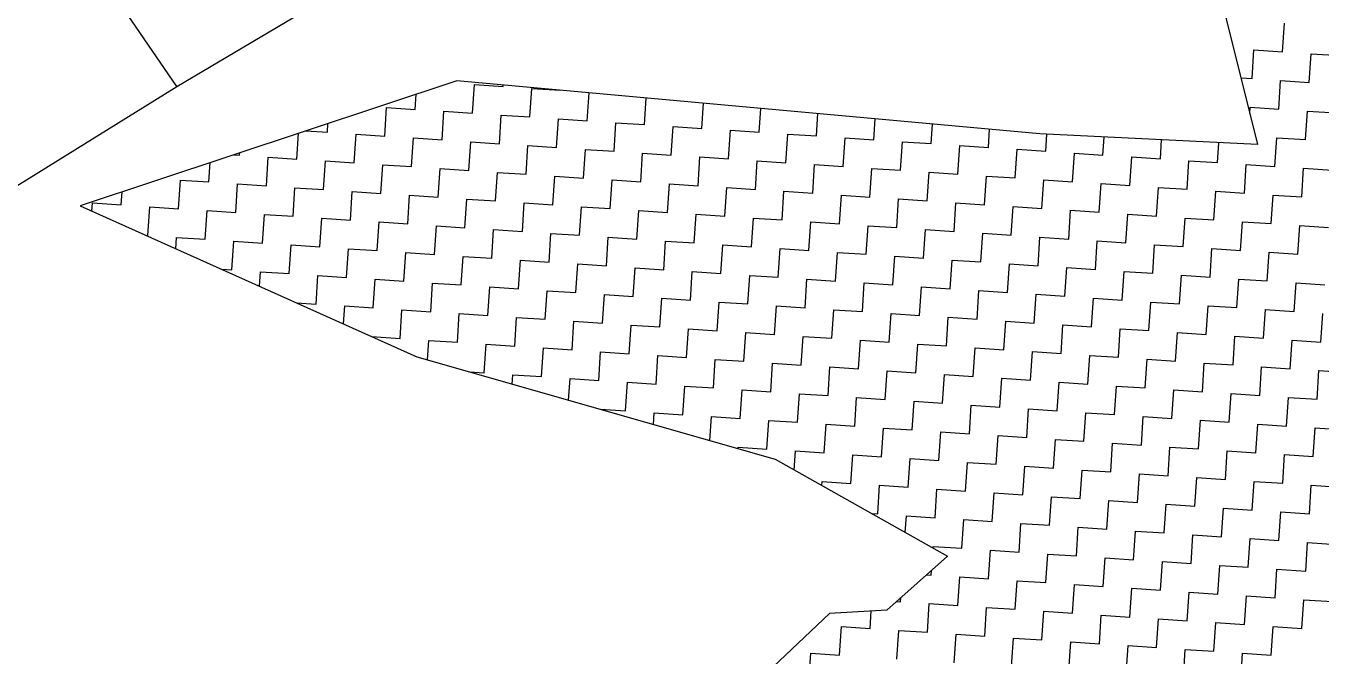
# Model space of a CAD drawing. Header units: metres. Extents: x 286068 to 287358, y 2005630 to 2007098.
# Drawn here: x 286765 to 286911.5, y 2006169.2 to 2006240.5 of the extents above; entities that cross this region are included whole.
import ezdxf

# ---------------------------------------------------------------- set-up
doc = ezdxf.new("R2010")
doc.units = ezdxf.units.M
doc.layers.add('POLY_HATCH', color=12, linetype='Continuous')
doc.layers.add('POLY_PARCEL', color=6, linetype='Continuous')

msp = doc.modelspace()

# ---------------------------------------------------------------- linework, layer by layer
at = {"layer": 'POLY_HATCH'}
for p, q in [((286894.72, 2006265.75), (286904.3, 2006227.1)), ((286813.72, 2006234.32), (286771.1, 2006220.16)), ((286879.69, 2006228.32), (286813.72, 2006234.32)), ((286904.3, 2006227.1), (286879.69, 2006228.32)), ((286771.1, 2006220.16), (286809.22, 2006203.07)), ((286809.22, 2006203.07), (286849.73, 2006191.49)), ((286849.73, 2006191.49), (286869.23, 2006180.49)), ((286869.23, 2006180.49), (286862.38, 2006174.41)), ((286855.88, 2006174.03), (286845.51, 2006164.2)), ((286862.38, 2006174.41), (286855.88, 2006174.03))]:
    msp.add_line(p, q, dxfattribs=at)
at = {"layer": 'POLY_HATCH', "linetype": 'Continuous'}
for p, q in [((286907.15, 2006237.6), (286907.36, 2006240.84)), ((286903.69, 2006234.57), (286903.9, 2006237.82)), ((286903.9, 2006237.82), (286907.15, 2006237.6)), ((286910.17, 2006234.14), (286910.39, 2006237.39)), ((286910.39, 2006237.39), (286913.63, 2006237.17)), ((286815.51, 2006230.66), (286815.73, 2006233.9)), ((286815.73, 2006233.9), (286818.97, 2006233.69)), ((286902.42, 2006234.66), (286903.69, 2006234.57)), ((286906.72, 2006231.12), (286906.93, 2006234.36)), ((286906.93, 2006234.36), (286910.17, 2006234.14)), ((286809.03, 2006231.09), (286809.14, 2006232.8)), ((286818.97, 2006233.69), (286818.98, 2006233.84)), ((286822, 2006230.23), (286822.21, 2006233.47)), ((286822.21, 2006233.47), (286825.45, 2006233.25)), ((286825.45, 2006233.25), (286825.45, 2006233.26)), ((286828.48, 2006229.8), (286828.69, 2006232.96)), ((286805.57, 2006228.06), (286805.79, 2006231.3)), ((286805.79, 2006231.3), (286809.03, 2006231.09)), ((286834.96, 2006229.37), (286835.16, 2006232.37)), ((286841.45, 2006228.94), (286841.64, 2006231.78)), ((286847.93, 2006228.51), (286848.11, 2006231.2)), ((286903.43, 2006230.61), (286903.47, 2006231.33)), ((286903.47, 2006231.33), (286906.72, 2006231.12)), ((286799.09, 2006228.49), (286799.15, 2006229.48)), ((286812.06, 2006227.63), (286812.27, 2006230.87)), ((286812.27, 2006230.87), (286815.51, 2006230.66)), ((286818.54, 2006227.2), (286818.76, 2006230.44)), ((286818.76, 2006230.44), (286822, 2006230.23)), ((286825.02, 2006226.77), (286825.24, 2006230.01)), ((286825.24, 2006230.01), (286828.48, 2006229.8)), ((286831.51, 2006226.34), (286831.72, 2006229.58)), ((286831.72, 2006229.58), (286834.96, 2006229.37)), ((286854.42, 2006228.08), (286854.58, 2006230.61)), ((286860.9, 2006227.65), (286861.06, 2006230.02)), ((286909.74, 2006227.66), (286909.96, 2006230.9)), ((286909.96, 2006230.9), (286913.2, 2006230.69)), ((286795.63, 2006225.47), (286795.83, 2006228.38)), ((286796.66, 2006228.65), (286799.09, 2006228.49)), ((286802.12, 2006225.04), (286802.33, 2006228.28)), ((286802.33, 2006228.28), (286805.57, 2006228.06)), ((286837.99, 2006225.91), (286838.21, 2006229.15)), ((286838.21, 2006229.15), (286841.45, 2006228.94)), ((286844.47, 2006225.48), (286844.69, 2006228.72)), ((286844.69, 2006228.72), (286847.93, 2006228.51)), ((286850.96, 2006225.05), (286851.17, 2006228.29)), ((286851.17, 2006228.29), (286854.42, 2006228.08)), ((286867.38, 2006227.22), (286867.53, 2006229.43)), ((286873.87, 2006226.78), (286874, 2006228.84)), ((286880.35, 2006226.35), (286880.48, 2006228.29)), ((286808.6, 2006224.61), (286808.81, 2006227.85)), ((286808.81, 2006227.85), (286812.06, 2006227.63)), ((286815.08, 2006224.17), (286815.3, 2006227.42)), ((286815.3, 2006227.42), (286818.54, 2006227.2)), ((286821.57, 2006223.74), (286821.78, 2006226.99)), ((286821.78, 2006226.99), (286825.02, 2006226.77)), ((286828.05, 2006223.31), (286828.27, 2006226.56)), ((286828.27, 2006226.56), (286831.51, 2006226.34)), ((286857.44, 2006224.62), (286857.66, 2006227.86)), ((286857.66, 2006227.86), (286860.9, 2006227.65)), ((286863.93, 2006224.19), (286864.14, 2006227.43)), ((286864.14, 2006227.43), (286867.38, 2006227.22)), ((286870.41, 2006223.76), (286870.62, 2006227)), ((286870.62, 2006227), (286873.87, 2006226.78)), ((286876.89, 2006223.33), (286877.11, 2006226.57)), ((286877.11, 2006226.57), (286880.35, 2006226.35)), ((286886.83, 2006225.92), (286886.97, 2006227.96)), ((286893.32, 2006225.49), (286893.46, 2006227.64)), ((286899.8, 2006225.06), (286899.95, 2006227.31)), ((286906.28, 2006224.63), (286906.5, 2006227.87)), ((286906.5, 2006227.87), (286909.74, 2006227.66)), ((286788.49, 2006225.94), (286789.15, 2006225.9)), ((286789.15, 2006225.9), (286789.17, 2006226.17)), ((286792.18, 2006222.44), (286792.39, 2006225.68)), ((286792.39, 2006225.68), (286795.63, 2006225.47)), ((286798.66, 2006222.01), (286798.87, 2006225.25)), ((286798.87, 2006225.25), (286802.12, 2006225.04)), ((286834.53, 2006222.88), (286834.75, 2006226.13)), ((286834.75, 2006226.13), (286837.99, 2006225.91)), ((286841.02, 2006222.45), (286841.23, 2006225.7)), ((286841.23, 2006225.7), (286844.47, 2006225.48)), ((286847.5, 2006222.02), (286847.72, 2006225.26)), ((286847.72, 2006225.26), (286850.96, 2006225.05)), ((286883.38, 2006222.9), (286883.59, 2006226.14)), ((286883.59, 2006226.14), (286886.83, 2006225.92)), ((286889.86, 2006222.47), (286890.08, 2006225.71)), ((286890.08, 2006225.71), (286893.32, 2006225.49)), ((286896.34, 2006222.04), (286896.56, 2006225.28)), ((286896.56, 2006225.28), (286899.8, 2006225.06)), ((286785.69, 2006222.87), (286785.84, 2006225.06)), ((286805.14, 2006221.58), (286805.36, 2006224.82)), ((286805.36, 2006224.82), (286808.6, 2006224.61)), ((286811.63, 2006221.15), (286811.84, 2006224.39)), ((286811.84, 2006224.39), (286815.08, 2006224.17)), ((286818.11, 2006220.72), (286818.33, 2006223.96)), ((286818.33, 2006223.96), (286821.57, 2006223.74)), ((286853.99, 2006221.59), (286854.2, 2006224.83)), ((286854.2, 2006224.83), (286857.44, 2006224.62)), ((286860.47, 2006221.16), (286860.68, 2006224.4)), ((286860.68, 2006224.4), (286863.93, 2006224.19)), ((286866.95, 2006220.73), (286867.17, 2006223.97)), ((286867.17, 2006223.97), (286870.41, 2006223.76)), ((286902.83, 2006221.61), (286903.04, 2006224.85)), ((286903.04, 2006224.85), (286906.28, 2006224.63)), ((286909.31, 2006221.18), (286909.53, 2006224.42)), ((286909.53, 2006224.42), (286912.77, 2006224.2)), ((286782.23, 2006219.84), (286782.45, 2006223.09)), ((286782.45, 2006223.09), (286785.69, 2006222.87)), ((286788.72, 2006219.41), (286788.93, 2006222.65)), ((286788.93, 2006222.65), (286792.18, 2006222.44)), ((286795.2, 2006218.98), (286795.42, 2006222.22)), ((286795.42, 2006222.22), (286798.66, 2006222.01)), ((286824.59, 2006220.29), (286824.81, 2006223.53)), ((286824.81, 2006223.53), (286828.05, 2006223.31)), ((286831.08, 2006219.86), (286831.29, 2006223.1)), ((286831.29, 2006223.1), (286834.53, 2006222.88)), ((286837.56, 2006219.43), (286837.78, 2006222.67)), ((286837.78, 2006222.67), (286841.02, 2006222.45)), ((286844.04, 2006219), (286844.26, 2006222.24)), ((286844.26, 2006222.24), (286847.5, 2006222.02)), ((286873.44, 2006220.3), (286873.65, 2006223.54)), ((286873.65, 2006223.54), (286876.89, 2006223.33)), ((286879.92, 2006219.87), (286880.14, 2006223.11)), ((286880.14, 2006223.11), (286883.38, 2006222.9)), ((286886.4, 2006219.44), (286886.62, 2006222.68)), ((286886.62, 2006222.68), (286889.86, 2006222.47)), ((286892.89, 2006219.01), (286893.1, 2006222.25)), ((286893.1, 2006222.25), (286896.34, 2006222.04)), ((286775.75, 2006220.27), (286775.85, 2006221.74)), ((286801.69, 2006218.55), (286801.9, 2006221.79)), ((286801.9, 2006221.79), (286805.14, 2006221.58)), ((286808.17, 2006218.12), (286808.38, 2006221.36)), ((286808.38, 2006221.36), (286811.63, 2006221.15)), ((286814.65, 2006217.69), (286814.87, 2006220.93)), ((286814.87, 2006220.93), (286818.11, 2006220.72)), ((286850.53, 2006218.57), (286850.74, 2006221.81)), ((286850.74, 2006221.81), (286853.99, 2006221.59)), ((286857.01, 2006218.14), (286857.23, 2006221.38)), ((286857.23, 2006221.38), (286860.47, 2006221.16)), ((286863.5, 2006217.71), (286863.71, 2006220.95)), ((286863.71, 2006220.95), (286866.95, 2006220.73)), ((286899.37, 2006218.58), (286899.59, 2006221.82)), ((286899.59, 2006221.82), (286902.83, 2006221.61)), ((286905.85, 2006218.15), (286906.07, 2006221.39)), ((286906.07, 2006221.39), (286909.31, 2006221.18)), ((286772.45, 2006219.56), (286772.51, 2006220.49)), ((286772.51, 2006220.49), (286775.75, 2006220.27)), ((286778.78, 2006216.82), (286778.99, 2006220.06)), ((286778.99, 2006220.06), (286782.23, 2006219.84)), ((286785.26, 2006216.39), (286785.48, 2006219.63)), ((286785.48, 2006219.63), (286788.72, 2006219.41)), ((286821.14, 2006217.26), (286821.35, 2006220.5)), ((286821.35, 2006220.5), (286824.59, 2006220.29)), ((286827.62, 2006216.83), (286827.84, 2006220.07)), ((286827.84, 2006220.07), (286831.08, 2006219.86)), ((286834.1, 2006216.4), (286834.32, 2006219.64)), ((286834.32, 2006219.64), (286837.56, 2006219.43)), ((286869.98, 2006217.27), (286870.19, 2006220.52)), ((286870.19, 2006220.52), (286873.44, 2006220.3)), ((286876.46, 2006216.84), (286876.68, 2006220.09)), ((286876.68, 2006220.09), (286879.92, 2006219.87)), ((286882.95, 2006216.41), (286883.16, 2006219.66)), ((286883.16, 2006219.66), (286886.4, 2006219.44)), ((286791.74, 2006215.96), (286791.96, 2006219.2)), ((286791.96, 2006219.2), (286795.2, 2006218.98)), ((286798.23, 2006215.53), (286798.44, 2006218.77)), ((286798.44, 2006218.77), (286801.69, 2006218.55)), ((286804.71, 2006215.1), (286804.93, 2006218.34)), ((286804.93, 2006218.34), (286808.17, 2006218.12)), ((286811.2, 2006214.66), (286811.41, 2006217.91)), ((286811.41, 2006217.91), (286814.65, 2006217.69)), ((286840.59, 2006215.97), (286840.8, 2006219.21)), ((286840.8, 2006219.21), (286844.04, 2006219)), ((286847.07, 2006215.54), (286847.29, 2006218.78)), ((286847.29, 2006218.78), (286850.53, 2006218.57)), ((286853.55, 2006215.11), (286853.77, 2006218.35)), ((286853.77, 2006218.35), (286857.01, 2006218.14)), ((286860.04, 2006214.68), (286860.25, 2006217.92)), ((286860.25, 2006217.92), (286863.5, 2006217.71)), ((286889.43, 2006215.98), (286889.65, 2006219.23)), ((286889.65, 2006219.23), (286892.89, 2006219.01)), ((286895.91, 2006215.55), (286896.13, 2006218.79)), ((286896.13, 2006218.79), (286899.37, 2006218.58)), ((286902.4, 2006215.12), (286902.61, 2006218.36)), ((286902.61, 2006218.36), (286905.85, 2006218.15)), ((286908.88, 2006214.69), (286909.1, 2006217.93)), ((286909.1, 2006217.93), (286912.34, 2006217.72)), ((286778.53, 2006216.83), (286778.78, 2006216.82)), ((286781.93, 2006215.31), (286782.02, 2006216.6)), ((286782.02, 2006216.6), (286785.26, 2006216.39)), ((286817.68, 2006214.23), (286817.89, 2006217.48)), ((286817.89, 2006217.48), (286821.14, 2006217.26)), ((286824.16, 2006213.8), (286824.38, 2006217.05)), ((286824.38, 2006217.05), (286827.62, 2006216.83)), ((286830.65, 2006213.37), (286830.86, 2006216.62)), ((286830.86, 2006216.62), (286834.1, 2006216.4)), ((286866.52, 2006214.25), (286866.74, 2006217.49)), ((286866.74, 2006217.49), (286869.98, 2006217.27)), ((286873.01, 2006213.82), (286873.22, 2006217.06)), ((286873.22, 2006217.06), (286876.46, 2006216.84)), ((286879.49, 2006213.39), (286879.7, 2006216.63)), ((286879.7, 2006216.63), (286882.95, 2006216.41)), ((286788.29, 2006212.93), (286788.5, 2006216.17)), ((286788.5, 2006216.17), (286791.74, 2006215.96)), ((286794.77, 2006212.5), (286794.99, 2006215.74)), ((286794.99, 2006215.74), (286798.23, 2006215.53)), ((286801.26, 2006212.07), (286801.47, 2006215.31)), ((286801.47, 2006215.31), (286804.71, 2006215.1)), ((286807.74, 2006211.64), (286807.95, 2006214.88)), ((286807.95, 2006214.88), (286811.2, 2006214.66)), ((286837.13, 2006212.94), (286837.35, 2006216.18)), ((286837.35, 2006216.18), (286840.59, 2006215.97)), ((286843.61, 2006212.51), (286843.83, 2006215.75)), ((286843.83, 2006215.75), (286847.07, 2006215.54)), ((286850.1, 2006212.08), (286850.31, 2006215.32)), ((286850.31, 2006215.32), (286853.55, 2006215.11)), ((286856.58, 2006211.65), (286856.8, 2006214.89)), ((286856.8, 2006214.89), (286860.04, 2006214.68)), ((286885.97, 2006212.96), (286886.19, 2006216.2)), ((286886.19, 2006216.2), (286889.43, 2006215.98)), ((286892.46, 2006212.53), (286892.67, 2006215.77)), ((286892.67, 2006215.77), (286895.91, 2006215.55)), ((286898.94, 2006212.1), (286899.16, 2006215.34)), ((286899.16, 2006215.34), (286902.4, 2006215.12)), ((286905.42, 2006211.67), (286905.64, 2006214.91)), ((286905.64, 2006214.91), (286908.88, 2006214.69)), ((286814.22, 2006211.21), (286814.44, 2006214.45)), ((286814.44, 2006214.45), (286817.68, 2006214.23)), ((286820.71, 2006210.78), (286820.92, 2006214.02)), ((286820.92, 2006214.02), (286824.16, 2006213.8)), ((286827.19, 2006210.35), (286827.4, 2006213.59)), ((286827.4, 2006213.59), (286830.65, 2006213.37)), ((286863.07, 2006211.22), (286863.28, 2006214.46)), ((286863.28, 2006214.46), (286866.52, 2006214.25)), ((286869.55, 2006210.79), (286869.76, 2006214.03)), ((286869.76, 2006214.03), (286873.01, 2006213.82)), ((286876.03, 2006210.36), (286876.25, 2006213.6)), ((286876.25, 2006213.6), (286879.49, 2006213.39)), ((286787.06, 2006213.01), (286788.29, 2006212.93)), ((286791.42, 2006211.06), (286791.53, 2006212.71)), ((286791.53, 2006212.71), (286794.77, 2006212.5)), ((286797.8, 2006209.04), (286798.01, 2006212.28)), ((286798.01, 2006212.28), (286801.26, 2006212.07)), ((286833.67, 2006209.92), (286833.89, 2006213.16)), ((286833.89, 2006213.16), (286837.13, 2006212.94)), ((286840.16, 2006209.49), (286840.37, 2006212.73)), ((286840.37, 2006212.73), (286843.61, 2006212.51)), ((286846.64, 2006209.06), (286846.86, 2006212.3)), ((286846.86, 2006212.3), (286850.1, 2006212.08)), ((286882.52, 2006209.93), (286882.73, 2006213.17)), ((286882.73, 2006213.17), (286885.97, 2006212.96)), ((286889, 2006209.5), (286889.21, 2006212.74)), ((286889.21, 2006212.74), (286892.46, 2006212.53)), ((286895.48, 2006209.07), (286895.7, 2006212.31)), ((286895.7, 2006212.31), (286898.94, 2006212.1)), ((286804.28, 2006208.61), (286804.5, 2006211.85)), ((286804.5, 2006211.85), (286807.74, 2006211.64)), ((286810.77, 2006208.18), (286810.98, 2006211.42)), ((286810.98, 2006211.42), (286814.22, 2006211.21)), ((286817.25, 2006207.75), (286817.46, 2006210.99)), ((286817.46, 2006210.99), (286820.71, 2006210.78)), ((286823.73, 2006207.32), (286823.95, 2006210.56)), ((286823.95, 2006210.56), (286827.19, 2006210.35)), ((286853.12, 2006208.63), (286853.34, 2006211.87)), ((286853.34, 2006211.87), (286856.58, 2006211.65)), ((286859.61, 2006208.19), (286859.82, 2006211.44)), ((286859.82, 2006211.44), (286863.07, 2006211.22)), ((286866.09, 2006207.76), (286866.31, 2006211.01)), ((286866.31, 2006211.01), (286869.55, 2006210.79)), ((286872.58, 2006207.33), (286872.79, 2006210.58)), ((286872.79, 2006210.58), (286876.03, 2006210.36)), ((286901.97, 2006208.64), (286902.18, 2006211.88)), ((286902.18, 2006211.88), (286905.42, 2006211.67)), ((286908.45, 2006208.21), (286908.67, 2006211.45)), ((286908.67, 2006211.45), (286911.91, 2006211.24)), ((286795.58, 2006209.19), (286797.8, 2006209.04)), ((286830.22, 2006206.89), (286830.43, 2006210.13)), ((286830.43, 2006210.13), (286833.67, 2006209.92)), ((286836.7, 2006206.46), (286836.92, 2006209.7)), ((286836.92, 2006209.7), (286840.16, 2006209.49)), ((286843.18, 2006206.03), (286843.4, 2006209.27)), ((286843.4, 2006209.27), (286846.64, 2006209.06)), ((286879.06, 2006206.9), (286879.27, 2006210.15)), ((286879.27, 2006210.15), (286882.52, 2006209.93)), ((286885.54, 2006206.47), (286885.76, 2006209.71)), ((286885.76, 2006209.71), (286889, 2006209.5)), ((286892.03, 2006206.04), (286892.24, 2006209.28)), ((286892.24, 2006209.28), (286895.48, 2006209.07)), ((286800.91, 2006206.8), (286801.04, 2006208.83)), ((286801.04, 2006208.83), (286804.28, 2006208.61)), ((286807.31, 2006205.15), (286807.52, 2006208.4)), ((286807.52, 2006208.4), (286810.77, 2006208.18)), ((286813.79, 2006204.72), (286814.01, 2006207.97)), ((286814.01, 2006207.97), (286817.25, 2006207.75)), ((286820.28, 2006204.29), (286820.49, 2006207.54)), ((286820.49, 2006207.54), (286823.73, 2006207.32)), ((286849.67, 2006205.6), (286849.88, 2006208.84)), ((286849.88, 2006208.84), (286853.12, 2006208.63)), ((286856.15, 2006205.17), (286856.37, 2006208.41)), ((286856.37, 2006208.41), (286859.61, 2006208.19)), ((286862.63, 2006204.74), (286862.85, 2006207.98)), ((286862.85, 2006207.98), (286866.09, 2006207.76)), ((286869.12, 2006204.31), (286869.33, 2006207.55)), ((286869.33, 2006207.55), (286872.58, 2006207.33)), ((286898.51, 2006205.61), (286898.73, 2006208.85)), ((286898.73, 2006208.85), (286901.97, 2006208.64)), ((286904.99, 2006205.18), (286905.21, 2006208.42)), ((286905.21, 2006208.42), (286908.45, 2006208.21)), ((286911.48, 2006204.75), (286911.69, 2006207.99)), ((286826.76, 2006203.86), (286826.97, 2006207.11)), ((286826.97, 2006207.11), (286830.22, 2006206.89)), ((286833.24, 2006203.43), (286833.46, 2006206.67)), ((286833.46, 2006206.67), (286836.7, 2006206.46)), ((286839.73, 2006203), (286839.94, 2006206.24)), ((286839.94, 2006206.24), (286843.18, 2006206.03)), ((286875.6, 2006203.88), (286875.82, 2006207.12)), ((286875.82, 2006207.12), (286879.06, 2006206.9)), ((286882.09, 2006203.45), (286882.3, 2006206.69)), ((286882.3, 2006206.69), (286885.54, 2006206.47)), ((286888.57, 2006203.02), (286888.78, 2006206.26)), ((286888.78, 2006206.26), (286892.03, 2006206.04)), ((286804.11, 2006205.37), (286807.31, 2006205.15)), ((286810.4, 2006202.74), (286810.55, 2006204.94)), ((286810.55, 2006204.94), (286813.79, 2006204.72)), ((286846.21, 2006202.57), (286846.43, 2006205.81)), ((286846.43, 2006205.81), (286849.67, 2006205.6)), ((286852.69, 2006202.14), (286852.91, 2006205.38)), ((286852.91, 2006205.38), (286856.15, 2006205.17)), ((286859.18, 2006201.71), (286859.39, 2006204.95)), ((286859.39, 2006204.95), (286862.63, 2006204.74)), ((286895.05, 2006202.59), (286895.27, 2006205.83)), ((286895.27, 2006205.83), (286898.51, 2006205.61)), ((286901.54, 2006202.16), (286901.75, 2006205.4)), ((286901.75, 2006205.4), (286904.99, 2006205.18)), ((286908.02, 2006201.72), (286908.24, 2006204.97)), ((286908.24, 2006204.97), (286911.48, 2006204.75)), ((286816.82, 2006201.27), (286817.03, 2006204.51)), ((286817.03, 2006204.51), (286820.28, 2006204.29)), ((286823.3, 2006200.84), (286823.52, 2006204.08)), ((286823.52, 2006204.08), (286826.76, 2006203.86)), ((286829.79, 2006200.41), (286830, 2006203.65)), ((286830, 2006203.65), (286833.24, 2006203.43)), ((286836.27, 2006199.98), (286836.48, 2006203.22)), ((286836.48, 2006203.22), (286839.73, 2006203)), ((286865.66, 2006201.28), (286865.88, 2006204.52)), ((286865.88, 2006204.52), (286869.12, 2006204.31)), ((286872.14, 2006200.85), (286872.36, 2006204.09)), ((286872.36, 2006204.09), (286875.6, 2006203.88)), ((286878.63, 2006200.42), (286878.84, 2006203.66)), ((286878.84, 2006203.66), (286882.09, 2006203.45)), ((286885.11, 2006199.99), (286885.33, 2006203.23)), ((286885.33, 2006203.23), (286888.57, 2006203.02)), ((286842.75, 2006199.55), (286842.97, 2006202.79)), ((286842.97, 2006202.79), (286846.21, 2006202.57)), ((286849.24, 2006199.11), (286849.45, 2006202.36)), ((286849.45, 2006202.36), (286852.69, 2006202.14)), ((286855.72, 2006198.68), (286855.94, 2006201.93)), ((286855.94, 2006201.93), (286859.18, 2006201.71)), ((286891.6, 2006199.56), (286891.81, 2006202.8)), ((286891.81, 2006202.8), (286895.05, 2006202.59)), ((286898.08, 2006199.13), (286898.29, 2006202.37)), ((286898.29, 2006202.37), (286901.54, 2006202.16)), ((286904.56, 2006198.7), (286904.78, 2006201.94)), ((286904.78, 2006201.94), (286908.02, 2006201.72)), ((286815.15, 2006201.38), (286816.82, 2006201.27)), ((286819.99, 2006199.99), (286820.06, 2006201.05)), ((286820.06, 2006201.05), (286823.3, 2006200.84)), ((286826.38, 2006198.17), (286826.54, 2006200.62)), ((286826.54, 2006200.62), (286829.79, 2006200.41)), ((286832.81, 2006196.95), (286833.03, 2006200.19)), ((286833.03, 2006200.19), (286836.27, 2006199.98)), ((286862.2, 2006198.25), (286862.42, 2006201.5)), ((286862.42, 2006201.5), (286865.66, 2006201.28)), ((286868.69, 2006197.82), (286868.9, 2006201.07)), ((286868.9, 2006201.07), (286872.14, 2006200.85)), ((286875.17, 2006197.39), (286875.39, 2006200.64)), ((286875.39, 2006200.64), (286878.63, 2006200.42)), ((286881.66, 2006196.96), (286881.87, 2006200.2)), ((286881.87, 2006200.2), (286885.11, 2006199.99)), ((286911.05, 2006198.27), (286911.26, 2006201.51)), ((286911.26, 2006201.51), (286914.5, 2006201.29)), ((286839.3, 2006196.52), (286839.51, 2006199.76)), ((286839.51, 2006199.76), (286842.75, 2006199.55)), ((286845.78, 2006196.09), (286846, 2006199.33)), ((286846, 2006199.33), (286849.24, 2006199.11)), ((286852.26, 2006195.66), (286852.48, 2006198.9)), ((286852.48, 2006198.9), (286855.72, 2006198.68)), ((286888.14, 2006196.53), (286888.35, 2006199.77)), ((286888.35, 2006199.77), (286891.6, 2006199.56)), ((286894.62, 2006196.1), (286894.84, 2006199.34)), ((286894.84, 2006199.34), (286898.08, 2006199.13)), ((286901.11, 2006195.67), (286901.32, 2006198.91)), ((286901.32, 2006198.91), (286904.56, 2006198.7)), ((286858.75, 2006195.23), (286858.96, 2006198.47)), ((286858.96, 2006198.47), (286862.2, 2006198.25)), ((286865.23, 2006194.8), (286865.45, 2006198.04)), ((286865.45, 2006198.04), (286868.69, 2006197.82)), ((286871.71, 2006194.37), (286871.93, 2006197.61)), ((286871.93, 2006197.61), (286875.17, 2006197.39)), ((286907.59, 2006195.24), (286907.81, 2006198.48)), ((286907.81, 2006198.48), (286911.05, 2006198.27)), ((286829.98, 2006197.14), (286832.81, 2006196.95)), ((286835.97, 2006195.42), (286836.05, 2006196.73)), ((286836.05, 2006196.73), (286839.3, 2006196.52)), ((286842.36, 2006193.6), (286842.54, 2006196.3)), ((286842.54, 2006196.3), (286845.78, 2006196.09)), ((286848.81, 2006192.63), (286849.02, 2006195.87)), ((286849.02, 2006195.87), (286852.26, 2006195.66)), ((286878.2, 2006193.94), (286878.41, 2006197.18)), ((286878.41, 2006197.18), (286881.66, 2006196.96)), ((286884.68, 2006193.51), (286884.9, 2006196.75)), ((286884.9, 2006196.75), (286888.14, 2006196.53)), ((286891.17, 2006193.08), (286891.38, 2006196.32)), ((286891.38, 2006196.32), (286894.62, 2006196.1)), ((286897.65, 2006192.65), (286897.86, 2006195.89)), ((286897.86, 2006195.89), (286901.11, 2006195.67)), ((286855.29, 2006192.2), (286855.51, 2006195.44)), ((286855.51, 2006195.44), (286858.75, 2006195.23)), ((286861.77, 2006191.77), (286861.99, 2006195.01)), ((286861.99, 2006195.01), (286865.23, 2006194.8)), ((286868.26, 2006191.34), (286868.47, 2006194.58)), ((286868.47, 2006194.58), (286871.71, 2006194.37)), ((286904.13, 2006192.21), (286904.35, 2006195.46)), ((286904.35, 2006195.46), (286907.59, 2006195.24)), ((286910.62, 2006191.78), (286910.83, 2006195.03)), ((286910.83, 2006195.03), (286914.07, 2006194.81)), ((286874.74, 2006190.91), (286874.96, 2006194.15)), ((286874.96, 2006194.15), (286878.2, 2006193.94)), ((286881.22, 2006190.48), (286881.44, 2006193.72)), ((286881.44, 2006193.72), (286884.68, 2006193.51)), ((286887.71, 2006190.05), (286887.92, 2006193.29)), ((286887.92, 2006193.29), (286891.17, 2006193.08)), ((286894.19, 2006189.62), (286894.41, 2006192.86)), ((286894.41, 2006192.86), (286897.65, 2006192.65)), ((286845.55, 2006192.68), (286845.56, 2006192.85)), ((286845.56, 2006192.85), (286848.81, 2006192.63)), ((286851.91, 2006190.26), (286852.05, 2006192.42)), ((286852.05, 2006192.42), (286855.29, 2006192.2)), ((286858.32, 2006188.74), (286858.53, 2006191.99)), ((286858.53, 2006191.99), (286861.77, 2006191.77)), ((286864.8, 2006188.31), (286865.02, 2006191.56)), ((286865.02, 2006191.56), (286868.26, 2006191.34)), ((286900.68, 2006189.19), (286900.89, 2006192.43)), ((286900.89, 2006192.43), (286904.13, 2006192.21)), ((286907.16, 2006188.76), (286907.37, 2006192)), ((286907.37, 2006192), (286910.62, 2006191.78)), ((286871.28, 2006187.88), (286871.5, 2006191.12)), ((286871.5, 2006191.12), (286874.74, 2006190.91)), ((286877.77, 2006187.45), (286877.98, 2006190.69)), ((286877.98, 2006190.69), (286881.22, 2006190.48)), ((286884.25, 2006187.02), (286884.47, 2006190.26)), ((286884.47, 2006190.26), (286887.71, 2006190.05)), ((286855.04, 2006188.49), (286855.07, 2006188.96)), ((286855.07, 2006188.96), (286858.32, 2006188.74)), ((286861.34, 2006185.29), (286861.56, 2006188.53)), ((286861.56, 2006188.53), (286864.8, 2006188.31)), ((286890.74, 2006186.59), (286890.95, 2006189.83)), ((286890.95, 2006189.83), (286894.19, 2006189.62)), ((286897.22, 2006186.16), (286897.43, 2006189.4)), ((286897.43, 2006189.4), (286900.68, 2006189.19)), ((286903.7, 2006185.73), (286903.92, 2006188.97)), ((286903.92, 2006188.97), (286907.16, 2006188.76)), ((286910.19, 2006185.3), (286910.4, 2006188.54)), ((286910.4, 2006188.54), (286913.64, 2006188.33)), ((286867.83, 2006184.86), (286868.04, 2006188.1)), ((286868.04, 2006188.1), (286871.28, 2006187.88)), ((286874.31, 2006184.43), (286874.53, 2006187.67)), ((286874.53, 2006187.67), (286877.77, 2006187.45)), ((286880.79, 2006184), (286881.01, 2006187.24)), ((286881.01, 2006187.24), (286884.25, 2006187.02)), ((286887.28, 2006183.57), (286887.49, 2006186.81)), ((286887.49, 2006186.81), (286890.74, 2006186.59)), ((286893.76, 2006183.13), (286893.98, 2006186.38)), ((286893.98, 2006186.38), (286897.22, 2006186.16)), ((286900.25, 2006182.7), (286900.46, 2006185.95)), ((286900.46, 2006185.95), (286903.7, 2006185.73)), ((286860.64, 2006185.33), (286861.34, 2006185.29)), ((286864.46, 2006183.18), (286864.59, 2006185.07)), ((286864.59, 2006185.07), (286867.83, 2006184.86)), ((286870.85, 2006181.4), (286871.07, 2006184.64)), ((286871.07, 2006184.64), (286874.31, 2006184.43)), ((286877.34, 2006180.97), (286877.55, 2006184.21)), ((286877.55, 2006184.21), (286880.79, 2006184)), ((286906.73, 2006182.27), (286906.94, 2006185.52)), ((286906.94, 2006185.52), (286910.19, 2006185.3)), ((286883.82, 2006180.54), (286884.04, 2006183.78)), ((286884.04, 2006183.78), (286887.28, 2006183.57)), ((286890.3, 2006180.11), (286890.52, 2006183.35)), ((286890.52, 2006183.35), (286893.76, 2006183.13)), ((286896.79, 2006179.68), (286897, 2006182.92)), ((286897, 2006182.92), (286900.25, 2006182.7)), ((286867.6, 2006181.41), (286867.61, 2006181.61)), ((286867.61, 2006181.61), (286870.85, 2006181.4)), ((286873.88, 2006177.94), (286874.1, 2006181.18)), ((286874.1, 2006181.18), (286877.34, 2006180.97)), ((286903.27, 2006179.25), (286903.49, 2006182.49)), ((286903.49, 2006182.49), (286906.73, 2006182.27)), ((286909.76, 2006178.82), (286909.97, 2006182.06)), ((286909.97, 2006182.06), (286913.21, 2006181.84)), ((286880.36, 2006177.51), (286880.58, 2006180.75)), ((286880.58, 2006180.75), (286883.82, 2006180.54)), ((286886.85, 2006177.08), (286887.06, 2006180.32)), ((286887.06, 2006180.32), (286890.3, 2006180.11)), ((286893.33, 2006176.65), (286893.55, 2006179.89)), ((286893.55, 2006179.89), (286896.79, 2006179.68)), ((286866.89, 2006178.41), (286867.4, 2006178.37)), ((286867.4, 2006178.37), (286867.43, 2006178.89)), ((286899.81, 2006176.22), (286900.03, 2006179.46)), ((286900.03, 2006179.46), (286903.27, 2006179.25)), ((286906.3, 2006175.79), (286906.51, 2006179.03)), ((286906.51, 2006179.03), (286909.76, 2006178.82)), ((286870.42, 2006174.92), (286870.64, 2006178.16)), ((286870.64, 2006178.16), (286873.88, 2006177.94)), ((286876.91, 2006174.49), (286877.12, 2006177.73)), ((286877.12, 2006177.73), (286880.36, 2006177.51)), ((286883.39, 2006174.05), (286883.61, 2006177.3)), ((286883.61, 2006177.3), (286886.85, 2006177.08)), ((286889.87, 2006173.62), (286890.09, 2006176.87)), ((286890.09, 2006176.87), (286893.33, 2006176.65)), ((286863.47, 2006175.38), (286863.94, 2006175.35)), ((286863.94, 2006175.35), (286863.97, 2006175.82)), ((286896.36, 2006173.19), (286896.57, 2006176.44)), ((286896.57, 2006176.44), (286899.81, 2006176.22)), ((286902.84, 2006172.76), (286903.06, 2006176.01)), ((286903.06, 2006176.01), (286906.3, 2006175.79)), ((286909.33, 2006172.33), (286909.54, 2006175.58)), ((286909.54, 2006175.58), (286912.78, 2006175.36)), ((286860.48, 2006172.32), (286860.61, 2006174.31)), ((286866.97, 2006171.89), (286867.18, 2006175.13)), ((286867.18, 2006175.13), (286870.42, 2006174.92)), ((286873.45, 2006171.46), (286873.67, 2006174.7)), ((286873.67, 2006174.7), (286876.91, 2006174.49)), ((286879.93, 2006171.03), (286880.15, 2006174.27)), ((286880.15, 2006174.27), (286883.39, 2006174.05)), ((286886.42, 2006170.6), (286886.63, 2006173.84)), ((286886.63, 2006173.84), (286889.87, 2006173.62)), ((286857.03, 2006169.29), (286857.24, 2006172.53)), ((286857.24, 2006172.53), (286860.48, 2006172.32)), ((286892.9, 2006170.17), (286893.12, 2006173.41)), ((286893.12, 2006173.41), (286896.36, 2006173.19)), ((286899.38, 2006169.74), (286899.6, 2006172.98)), ((286899.6, 2006172.98), (286902.84, 2006172.76)), ((286905.87, 2006169.31), (286906.08, 2006172.55)), ((286906.08, 2006172.55), (286909.33, 2006172.33)), ((286863.51, 2006168.86), (286863.72, 2006172.1)), ((286863.72, 2006172.1), (286866.97, 2006171.89)), ((286869.99, 2006168.43), (286870.21, 2006171.67)), ((286870.21, 2006171.67), (286873.45, 2006171.46)), ((286876.48, 2006168), (286876.69, 2006171.24)), ((286876.69, 2006171.24), (286879.93, 2006171.03)), ((286853.57, 2006166.27), (286853.78, 2006169.51)), ((286853.78, 2006169.51), (286857.03, 2006169.29)), ((286882.96, 2006167.57), (286883.18, 2006170.81)), ((286883.18, 2006170.81), (286886.42, 2006170.6)), ((286889.44, 2006167.14), (286889.66, 2006170.38)), ((286889.66, 2006170.38), (286892.9, 2006170.17)), ((286895.93, 2006166.71), (286896.14, 2006169.95)), ((286896.14, 2006169.95), (286899.38, 2006169.74)), ((286902.41, 2006166.28), (286902.63, 2006169.52)), ((286902.63, 2006169.52), (286905.87, 2006169.31))]:
    msp.add_line(p, q, dxfattribs=at)
at = {"layer": 'POLY_PARCEL'}
for p, q in [((286782.07, 2006233.68), (286733.71, 2006304.28)), ((286782.07, 2006233.68), (286869.37, 2006285.54)), ((286699.75, 2006182.7), (286782.07, 2006233.68))]:
    msp.add_line(p, q, dxfattribs=at)

doc.saveas('drawing.dxf')
